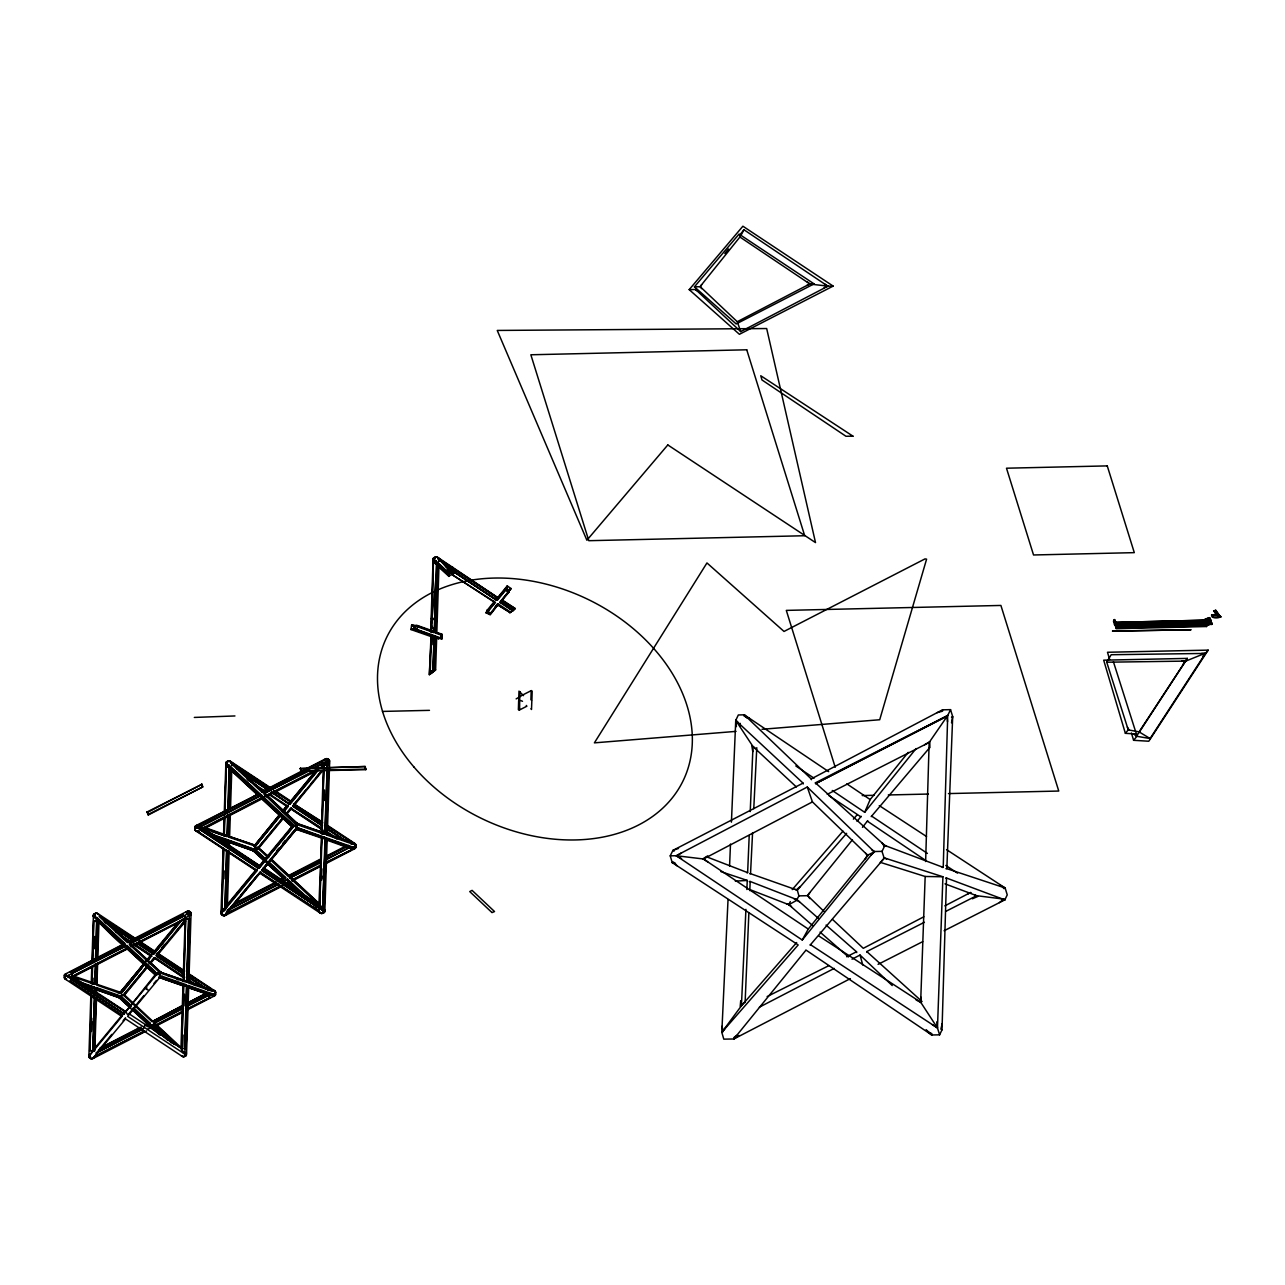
<?xml version="1.0" encoding="UTF-8"?>
<svg xmlns="http://www.w3.org/2000/svg" width="1285" height="1285" viewBox="0 0 1285 1285"><rect width="100%" height="100%" fill="white"/><g stroke="black" fill="none" stroke-linecap="round" stroke-linejoin="round"><path stroke-width="1.5" d="M438.362 638.131L438.699 639.095L435.615 637.231M435.679 632.204L442.136 634.164L442.056 638.822L435.551 636.075L434.426 670.834L430.138 674.111L431.455 635.77L411.682 628.847L410.991 629.554L411.618 625.088L417.641 625.586L435.053 631.674L437.189 565.464L438.153 563.456M435.647 632.798L441.381 634.228L441.365 635.127L435.631 633.12L437.832 565.014L433.27 558.846A1.687 1.124 39.6 0 1 433.623 558.124L435.647 557.08A1.687 1.542 -70.7 0 1 436.755 557.048L438.635 558.124L439.229 560.886M925.634 861.544L929.151 742.457L947.704 715.52L950.547 709.641L942.499 709.834L811.188 778.919L744.272 714.813L738.329 714.974L735.743 720.419L731.422 822.159M942.307 867.439L943.222 867.391L947.704 715.52L815.413 782.822L815.622 783.625L947.061 716.275L947.511 721.72M805.872 949.984L931.721 1034.971L939.608 1034.827L942.017 1029.831L946.515 878.04L945.599 878.024M90.833 995.875L88.922 1055.467A2.201 0.835 88.7 0 0 89.516 1057.828A2.201 0.835 88.7 0 0 90.496 1056.912C89.902 1061.908 98.174 1054.503 96.793 1052.527M91.299 981.595L91.749 967.685M91.99 959.734L93.403 916.044A2.201 0.835 88.7 0 1 94.094 914.149L96.471 913.201L98.286 914.181A2.201 0.835 88.7 0 1 98.624 914.261L97.772 914.069M91.685 995.875L89.934 1050.745L91.347 995.586M91.572 988.727L91.62 987.233L84.167 984.615M91.749 981.772L92.247 966.465M92.44 960.489L93.709 920.863L96.728 920.783L95.829 960.104M92.616 966.047L92.038 983.684L95.074 983.603L95.7 964.007M92.793 960.168L93.709 920.863M91.428 1030.233L91.813 1018.314M92.97 982.174L93.098 978.206M94.062 948.41L94.447 936.492M91.54 1031.486L91.845 1021.687M94.158 948.764L94.48 938.966M94.335 996.71L92.954 1050.664L94.656 997.77M94.464 992.711L94.64 987.153L76.024 980.648M95.363 963.67L94.721 984.422L72.378 976.6M95.475 959.718L96.728 920.783M94.833 991.891L94.961 987.972L80.104 982.768M90.287 1057.924L89.163 1056.158L93.146 1050.118L94.833 997.562M95.026 991.731L95.154 987.844L78.514 982.013M91.235 983.571L95.299 983.475L95.909 964.023M96.038 960.12L97.291 921.2L98.206 919.321M95.62 998.108L94.287 1051.13L95.973 998.445M95.813 992.229L95.941 988.31L120.485 996.903L120.517 995.987L96.327 987.522L96.166 992.438M96.68 964.36L96.054 983.957L121.015 992.486L121.786 994.959L120.87 996.839L118.734 997.594A2.201 1.622 25.8 0 0 119.858 998.333L119.682 997.497M96.873 958.481L98.062 921.265L95.042 921.329M97.05 963.686L96.407 985.001L120.597 993.482L120.629 992.55L117.626 992.614M97.242 957.855L98.062 921.265M94.833 1050.696L96.52 998.156M96.712 992.325L96.295 988.438M96.969 984.069L97.66 962.658M97.788 958.771L98.977 921.795M120.469 996.919L117.465 996.983L117.497 996.068L95.154 988.245M183.643 981.371L185.65 918.743L188.67 918.663L186.598 982.27L160.561 973.179L160.593 972.263L187.192 981.371L189.361 913.828A2.201 0.835 88.7 0 1 190.26 911.948A2.201 0.835 88.7 0 1 191.031 914.422L188.863 981.949L214.932 991.072A2.201 0.835 88.7 0 1 215.703 993.546A2.201 0.835 88.7 0 1 214.788 995.441L214.193 995.441A2.201 1.622 25.8 0 1 213.599 996.18L188.365 987.699M162.247 977.259L162.279 976.327L159.26 976.391L183.45 984.904L186.486 984.84L184.767 1048.56L186.775 985.868L162.247 977.259L159.228 977.323L183.755 985.932L181.747 1048.64L183.466 984.904M165.106 978.479L165.074 979.379L168.094 979.298M168.239 975.845L168.271 974.962M158.954 977.403L182.984 985.82L180.976 1048.094L181.747 1050.568M183.129 981.451L185.12 919.177L186.036 917.297M183.98 981.563L185.65 918.743L189.024 918.791L187.016 981.483L188.67 918.679M182.775 1047.018L183.096 1035.051M184.044 1005.866L184.414 994.188M185.104 986.398L185.136 985.466M161.123 972.247A2.201 0.835 88.7 0 0 160.207 974.126A2.201 0.835 88.7 0 0 160.978 976.6L187.048 985.723L184.879 1053.266A2.201 0.835 88.7 0 0 185.65 1055.724L186.405 1052.945L185.393 1052.977L185.956 1053.861M197.103 827.235L197.135 826.319M212.33 994.799L187.755 986.205L186.084 1049.026L188.156 985.402L212.362 993.867L212.33 994.799L209.31 994.863L209.326 993.947L188.863 986.784M223.124 848.341L221.068 912.173A2.345 0.9 88.7 0 0 221.197 913.587L224.361 915.659L227.863 911.467M223.59 833.724L224.104 817.774M224.297 811.783L225.839 763.916A2.345 0.9 88.7 0 1 226.048 762.615L228.891 760.913L231.091 762.776L230.561 761.796M223.879 848.518L221.919 909.796L223.526 848.807M223.992 834.351L224.57 816.023M224.698 812.088L226.16 766.872L229.18 766.808L227.782 810.53M254.928 845.337L228.473 836.149L255.201 845.193L256.02 847.827L254.671 850.028L228.328 840.502L224.232 840.647L224.249 839.715L217.101 837.21M224.281 836.487L224.923 816.634M225.1 810.674L226.16 766.872M223.943 878.876L224.2 870.909M225.293 841.016L225.325 840.085L228.344 840.021L255.153 849.546M226.513 849.867L224.971 908.543L223.975 908.575L225.774 908.864M226.706 843.892L226.819 840.117L227.702 840.261L227.573 844.277M227.654 814.497L226.947 836.551L204.395 828.648L199.528 828.054L198.404 824.938L258.767 793.857L253.257 796.7M221.582 909.684L224.939 909.732L224.971 908.8L221.261 913.796M224.971 908.543L226.835 850.541M227.027 844.55L227.172 840.229L211.913 835.057M227.991 814.802L227.3 836.423L226.144 836.31M228.12 810.867L229.517 767.306L228.521 764.655L227.734 765.057L228.521 767.675L258.14 795.126M211.27 834.045L227.284 839.651L226.819 840.422M227.317 852.292L225.566 906.471L224.65 907.708L256.213 869.431M223.959 835.716L227.847 835.619L228.489 815.557M228.682 809.534L229.983 769.41L230.947 767.402M226.176 906.905L227.943 852.212M228.136 846.349L228.344 840.021M229.164 814.401L228.425 837.065L255.249 846.14M229.356 808.474L230.625 768.96L226.128 762.439M226.449 908.11L228.296 850.75M228.425 846.863L228.682 840.615L255.04 849.835L264.983 859.039M228.81 836.872L229.453 814.738M229.646 808.875L230.914 769.072M227.429 905.09L229.164 850.911M229.292 846.895L229.485 840.888M229.63 836.246L230.352 814.176M230.545 808.153L231.766 770.036L230.931 768.815M254.88 849.321L252.117 850.252L225.325 840.085M325.025 838.334L298.232 828.006L295.952 828.118M321.234 833.467L323.242 771.273M296.883 828.568L297.799 828.504A2.345 1.301 -17.3 0 1 296.562 829.13L322.037 837.467L319.692 907.547L321.587 838.093L295.534 829.162M321.732 833.435L324.013 766.245L323.37 767.257L324.334 765.25L321.282 765.33M322.053 834.238L323.932 764.623L324.222 765.539M321.587 878.86L321.909 868.837M323.033 834.093L323.161 830.094M324.125 799.993L324.446 789.954M321.732 880.016L321.86 876.033M323.065 838.768L323.097 837.836M324.302 800.507L324.495 794.596M318.568 909.909L319.29 912.286L321.395 913.426L323.113 912.687L323.194 911.242A2.345 0.9 88.7 0 1 323.097 909.812L325.41 838.013L322.728 907.483L325.057 837.402L298.232 828.006M326.358 862.781L351.464 849.835L351.046 847.971L354.323 848.309A2.345 1.735 25.8 0 1 353.632 849.112L354.949 848.325A2.345 0.9 88.7 0 0 355.881 846.333A2.345 0.9 88.7 0 0 355.062 843.699L327.338 833.997L329.651 762.198A2.345 0.9 88.7 0 0 328.832 759.563A2.345 0.9 88.7 0 0 327.868 761.571L325.555 833.371L297.943 824.006L297.911 824.906L324.736 834.302L327.322 764.671L325.089 834.174L323.932 834.061M322.519 838.35L326.454 838.366L324.173 907.836L326.117 837.772L352.941 847.152L351.062 847.971M328.269 770.904L326.213 834.816L353.022 844.197L353.054 843.297L326.262 833.901L327.338 833.997M326.583 834.624L328.575 771.048M352.925 847.939L326.101 838.687L327.193 838.639L324.88 910.439A2.345 0.9 88.7 0 1 324.334 912.334L323.29 912.462M325.057 859.826L350.532 847.12L349.906 847.923L326.679 839.089M431.632 673.019L429.351 674.705L431.005 636.396M430.732 631.786L433.045 559.971A2.345 0.9 88.7 0 1 433.736 557.979A2.345 0.9 88.7 0 1 434.699 559.168A2.345 1.735 25.8 0 1 437.896 557.465L497.713 597.573L440 559.441L438.811 561.497M431.166 631.738L433.366 562.926L436.595 562.926L434.507 632.477L433.35 632.381M431.487 632.541L433.366 562.926M432.129 644.684L432.37 637.039M434.378 636.3L432.884 671.959L434.025 636.332L434.908 636.316L433.784 671.252L435.631 669.903L436.691 636.942L435.519 637.007L441.301 638.886M415.906 629.2L434.491 635.706L434.459 636.637L415.906 629.2L411.682 628.847M434.426 670.834L435.824 636.958M438.811 565.866L438.137 564.87L435.968 632.332M436.836 632.3L438.972 566.091M518.658 700.743L518.385 709.609L519.011 708.854M518.69 700.148L518.979 691.137L523.525 695.635M519.606 709.111L519.67 700.807M522.513 701.289L519.606 700.1L520.152 691.812M530.898 699.875L531.155 691.78M531.026 708.71L531.508 709.481L531.845 700.646M531.91 699.939L532.183 691.073M939.608 1034.827L937.472 1027.984L920.654 1002.171L925.168 876.482L880.225 862.315M810.353 944.587L937.472 1027.984L942.917 876.772L883.566 857.641L886.586 859.022M944.106 930.758L1004.838 899.869L1007.247 894.89L1005.143 887.983L946.836 868.66L952.683 716.596L950.547 709.641M729.575 865.945L730.49 844.052M746.713 872.627L747.629 872.643L749.219 835.539M750.231 811.59L752.994 746.537L735.743 720.419L736.417 726.619M745.107 1002.541L748.882 912.623M749.798 890.634L750.183 881.478L749.267 881.51M850.365 978.624L733.831 1038.987L723.792 1039.147L721.817 1032.353L728.033 899.548M725.238 1028.225L721.817 1032.353L741.413 1005.802L745.926 909.362M746.858 889.525L747.276 880.434L720.917 871.632M740.08 726.459L740.24 723.359M749.492 889.429L788.829 904.688L796.427 900.512L798.917 895.87L797.31 890.168L750.536 873.688L752.576 832.632M753.765 808.699L756.785 747.693M226.947 836.294L204.684 827.813M434.153 632.348L416.436 625.458L416.308 626.357L434.153 632.605L436.707 563.328M262.461 869.254L261.755 870.491L319.853 908.88L320.8 907.274L323.386 911.82A2.345 0.9 88.7 0 0 324.334 912.334L324.719 909.491L323.659 909.507L324.254 910.455M146.137 988.711L147.02 988.02M926.887 1030.891L931.721 1034.971L931.818 1033.622L928.975 1032.369M828.68 771.642L744.272 714.813L744.176 716.163L749.412 718.267M740.722 1000.678L740.208 1006.348L743.983 1002.846M435.872 578.876L431.358 625.297L434.218 630.341M489.103 613.138L488.155 612.126L489.183 612.495M412.212 625.136L412.083 626.004L416.308 626.357M434.908 636.316L417.015 630.052L417.641 625.586M434.169 619.049L434.41 617.651L435.31 617.876L435.053 619.274L433.832 619.193M951.51 722.812L952.683 716.596L951.494 717.159M67.719 976.247L68.25 976.937A2.201 0.835 88.7 0 1 68.378 975.588C65.294 974.865 62.981 979.411 66.563 978.897L65.567 978.977A2.201 1.221 -17.3 0 0 66.178 979.539M156.738 974.207L156.208 973.564A2.201 0.835 88.7 0 0 156.16 974.897L159.613 974.142L159.918 977.387A2.201 1.221 -17.3 0 0 161.075 976.777L160.432 976.568M292.627 825.066L292.578 826.512A2.345 0.9 88.7 0 1 292.627 825.066L292.578 826.608M65.696 974.56L66.434 973.677L65.68 974.544A2.201 1.622 25.8 0 1 66.354 973.709L66.434 973.677M94.56 916.912C84.633 907.82 119.36 943.897 122.509 944.587M197.456 826.127C195.063 827.203 197.745 823.781 197.456 826.127L198.838 826.287L198.404 824.938M227.076 764.848L225.999 764.864L226.545 763.868M214.274 995.329L213.262 995.345M434.282 560.902L433.206 560.919L433.752 559.939M190.212 914.711L190.132 914.695A2.201 1.221 -17.3 0 1 190.806 915.273L189.827 915.354L190.309 912.141L187.963 913.924A2.201 1.622 25.8 0 1 189.088 914.663L185.12 919.177L132.805 946.162M222.53 914.775L222.578 914.261A2.345 1.301 -17.3 0 0 223.204 915.595A2.345 1.301 -17.3 0 0 225.742 915.257L282.748 885.863M253.964 851.409A2.345 1.735 25.8 0 1 252.776 850.622L254.061 851.441L253.659 849.979A2.345 1.301 -17.3 0 0 253.691 851.216M328.767 762.503L328.687 762.471A2.345 1.301 -17.3 0 1 329.41 763.097L328.35 763.178C331.385 759.082 326.567 759.339 326.567 762.551L324.976 764.848L323.932 764.623M942.21 1023.631L940.877 1029.108L942.017 1029.831M197.087 825.243A2.345 1.735 25.8 0 0 196.396 826.078L195.095 826.721A2.345 0.9 88.7 0 0 194.967 829.451L195.159 830.03A2.345 0.9 88.7 0 0 195.673 830.656L199.368 831.941M213.712 990.317L214.386 990.912A2.201 1.221 -17.3 0 0 213.776 990.349L215.527 992.02L214.836 995.425L188.734 986.318L186.55 1053.845A2.201 0.835 88.7 0 1 185.65 1055.724L180.976 1048.094L128.918 1013.688L143.936 995.554M297.156 828.199L296.241 825.693L293.189 825.757M126.556 1012.773L127.327 1014.363L128.885 1014.283M93.564 916.928L93.596 916.815A2.201 1.622 25.8 0 1 94.223 916.077L94.287 916.044M98.062 920.365L95.524 916.847M225.999 764.864L226.048 764.736A2.345 1.735 25.8 0 1 226.706 763.965L226.786 763.916M183.707 1052.383L184.719 1052.367L184.285 1053.266M186.405 1052.945L186.357 1053.074A2.201 1.622 25.8 0 1 185.731 1053.812L185.731 1053.812M433.206 560.919L433.254 560.79A2.345 1.735 25.8 0 1 433.912 560.019L433.993 559.987M322.471 909.828L322.937 908.864L321.86 908.88M183.482 1008.275L153.991 1023.551C156.352 1022.876 150.345 1027.02 154.955 1025.366L175.708 1044.512M296.241 825.693L296.755 822.946A2.345 1.735 25.8 0 1 297.959 823.733L295.968 824.022M519.702 709.336L519.044 710.22L526.882 706.204L526.304 705.433M530.85 691.362L531.396 690.559L523.686 694.462M195.127 826.56L195.031 829.66M498.564 603.854L490.244 614.84L485.971 612.768L494.821 602.488L451.838 574.459L495.464 602.472L486.919 612.8L486.115 612.415M493.922 603.532L487.641 611.114L486.999 610.359M486.919 612.8L487.641 611.114M490.035 613.09L489.489 614.359L497.713 604.432L498.628 604.625M321.282 821.26L293.494 803.816M857.031 821.372L861.191 816.28M908.206 752.367L870.154 799.559L864.693 812.313L832.262 790.484M153.3 953.325L154.055 953.823L183.016 918.807M812.634 925.569L788.829 904.688L790.291 901.62M488.075 612.752L488.669 611.532M810.096 945.182L884.192 858.252L882.024 851.377L884.867 845.466L815.413 782.822M68.346 977.018L68.394 975.492M123.986 1013.945L67.527 976.648A2.201 1.622 25.8 0 0 64.652 976.712A2.201 1.622 25.8 0 0 65.423 979.186L121.882 1016.483L89.324 1055.852A2.201 1.622 25.8 0 0 90.095 1058.31A2.201 1.622 25.8 0 0 92.97 1058.246L125.528 1018.893L181.988 1056.206A2.201 1.622 25.8 0 0 184.863 1056.141A2.201 1.622 25.8 0 0 184.092 1053.668L127.633 1016.355L160.191 977.002A2.201 1.622 25.8 0 0 159.42 974.528A2.201 1.622 25.8 0 0 156.545 974.592L123.729 1014.122L71.317 979.491L72.265 977.516L125.111 1011.632L72.265 977.516M71.317 979.491L72.699 977.002M195.095 829.853L196.958 831.459L199.111 830.961M195.561 827.974L199.528 828.054M120.951 992.341L144.273 963.397M256.277 870.282L198.549 832.134L198.902 831.395M144.836 964.103L121.706 992.871L120.967 992.389L144.595 963.782M201.809 827.476L200.829 829.484L258.494 868.387L200.396 829.998L201.359 828.022L259.49 865.624M231.621 765.442L232.794 763.37L270.509 788.299M232.794 763.37L232.023 764.832M147.277 960.73L151.341 955.558M123.729 1014.122L156.224 973.468M136.483 943.029L152.867 953.856L154.425 950.996L139.487 941.118M154.055 953.823L178.936 922.935M154.859 958.224L183.964 977.949M184.349 974.656L156.513 956.265L158.071 953.39L184.638 970.946M186.807 912.029L186.18 912.944L187.947 911.129L189.73 911.932M159.886 977.307L161.139 976.729M279.841 814.24L254.414 845.626M223.028 910.551L256.502 870.025L257.257 870.539L223.751 911.033L223.606 909.378M279.6 814.706L253.996 846.397L254.751 846.911L280.821 815.429M255.008 846.365L255.201 845.193M223.751 911.033L224.409 909.7M254.751 846.911L280.532 814.931M283.391 818.32L257.771 849.385L257 848.871L257.98 847.201M257.626 847.988L258.012 847.184L257.626 848.566M260.518 871.583L226.16 912.671L226.867 913.153L227.734 911.531M258.687 848.277L268.999 856.966M300.192 768.575L365.245 766.519L365.775 769.683L301.011 771.177L300.192 768.575L365.245 766.519M301.011 771.177L300.481 768.012M226.867 913.153L260.309 872.194L318.407 910.583L260.196 872.884L225.373 915.129A2.345 1.735 25.8 0 1 222.321 915.193A2.345 1.735 25.8 0 1 221.502 912.559L256.277 870.298M287.117 806.611L268.806 794.371M257.369 869.222L256.855 870.266L198.549 832.134M288.209 805.406L287.471 806.739M256.133 870.716L196.091 831.058A2.345 1.735 25.8 0 1 195.272 828.423A2.345 1.735 25.8 0 1 198.324 828.359L258.558 867.616M289.559 803.494L317.443 769.956M273.753 790.452L290.474 801.503L316.688 769.699M258.494 868.387L292.916 825.902M271.231 792.202L289.494 804.265L290.699 802.001L290.105 804.217L271.44 792.074M290.988 809.164L291.358 807.799M321.234 825.195L292.755 806.37L293.944 804.121M260.004 873.286L320.029 912.944A2.345 1.735 25.8 0 0 323.081 912.88A2.345 1.735 25.8 0 0 322.262 910.246L262.236 870.587L295.759 829.901L296.787 827.958L296.016 827.444M322.535 825.837L293.43 806.064L321.459 824.585M187.69 973.452L210.306 988.406L209.359 990.366L187.69 976.038M208.7 994.815L209.616 992.936M182.181 1055.804L181.844 1055.804A2.201 0.835 88.7 0 1 181.33 1055.628L183.482 1056.672L185.056 1055.74M325.153 759.644L324.479 760.624C323.804 759.323 327.466 757.781 328.253 759.547M258.783 793.857L196.284 825.468A2.345 1.301 -17.3 0 0 195.304 827.46A2.345 1.301 -17.3 0 0 198.356 827.395L261.289 794.965L292.755 824.215L293.574 826.817L292.739 827.203L292.819 825.372L292.611 827.845L259.104 868.339M296.466 829.162L297.863 828.439M437.077 563.537L437.189 565.464L448.931 576.371L452.336 573.704L449.381 568.323L437.526 557.337A2.345 1.301 -17.3 0 0 434.475 557.401A2.345 1.301 -17.3 0 0 433.511 559.409L445.991 570.974L448.931 576.371M440 559.441L439.438 560.597L438.94 559.007L438.137 559.425C443.132 561.963 448.337 571.166 451.87 572.869L449.895 571.006L449.798 569.094L439.261 559.328M438.137 564.87L439.341 566.203M348.717 845.53L348.958 847.008L348.717 845.53L325.86 857.593M319.853 908.88L321.266 906.359L320.543 907.483L319.355 906.776M349.665 847.136L325.748 860.067M327.611 826.03L352.219 842.285L351.528 843.731L353.054 843.297M353.423 843.603L353.841 842.928A2.345 1.301 -17.3 0 1 354.483 843.522L351.287 843.345M496.749 599.565L505.31 589.221L506.033 589.735L497.311 600.272L445.959 566.54M449.67 569.255L496.701 600.32L497.664 598.344L439.566 559.955M496.942 600.031L497.905 598.055L497.311 600.272M498.195 605.219L510.177 612.608L498.243 605.123M512.538 610.744L499.961 602.424L500.925 600.448L514.385 609.347L510.707 612.19L498.516 604.143L490.998 613.057L490.211 612.672M512.667 610.616L500.636 602.119L513.052 610.327L509.808 612.897M1118.946 624.815L1119.637 622.984L1118.946 624.815L1114.625 624.912L1113.469 621.185L1114.24 619.611L1116.071 623.305M1115.316 624.895L1114.159 621.169L1114.914 619.595M1114.625 624.912L1115.316 623.08L1205.137 620.928M1210.823 620.045L1115.942 622.406L1210.823 620.045L1211.289 621.522L1205.394 623.9L1204.928 622.422L1114.561 624.671M1116.263 622.968L1115.171 625.233L1211.691 622.791L1212.157 624.285L1117.259 626.662L1116.89 624.976L1115.798 627.257L1205.78 625.185L1211.691 622.791L1211.659 624.478M1115.396 625.972L1114.995 624.349L1205.282 622.277L1205.748 623.771L1115.396 625.972L1116.504 623.707M1117.259 626.662L1212.157 624.285M798.065 944.828L672.232 862.62L670.224 855.842L672.922 850.381L803.045 783.111L803.318 783.898M1215.514 610.487L1220.541 617.025L1216.558 615.001L1213.699 610.712L1216.718 614.889L1211.562 615.033L1216.815 614.728C1227.689 616.88 1210.839 620.591 1211.659 614.872M1215.835 610.246L1220.541 617.025M1216.558 615.001L1220.638 616.832M808.265 929.055L703.457 858.99L676.151 855.714L802.258 940.01L808.265 929.055L867.905 855.505L812.441 801.904L807.269 787.03L676.151 855.714L670.224 855.842M694.446 286.812L739.068 234.095L814.08 283.873L736.193 323.949L694.446 286.828L699.988 286.716L740.176 236.681M689.194 289.623L742.891 226.208L833.146 286.089L827.893 286.202L743.983 229.774L741.092 235.043M862.46 827.363L867.728 820.633M927.401 853.417L871.519 816.039M1125.371 733.333L1138.012 734.104L1187.324 658.402L1103.687 660.169L1125.355 733.317L1128.246 729.88L1106.738 662.209L1111.172 654.724L1205.426 653.423L1208.157 650.13L1107.493 652.266L1109.63 659.494M413.593 628.22L414.525 627.048L414.894 628.317L413.593 628.22L414.525 627.048M414.38 628.75L415.312 627.562M449.14 569.624L449.798 569.094L449.846 572.355L448.096 573.03L449.043 571.825L451.87 572.869L449.172 570.363M448.915 573.56L449.846 572.355M506.37 590.233L507.366 588.98L507.768 590.329L506.37 590.233L507.366 588.98M507.222 590.795L508.201 589.526M1201.877 623.129L1202.728 621.281L1211.064 621.121L1206.149 623.048L1204.993 619.322L1209.121 617.651L1211.129 621.362C1208.912 624.076 1193.46 623.016 1206.952 622.775M501.632 600.079L511.028 588.53L507.238 585.88L506.049 589.719M510.675 589.14L509.984 588.659L508.78 592.433L504.989 589.783M865.142 859.087L867.327 855.328L874.587 851.698L871.567 849.658M701.69 288.659L700.357 286.828L701.626 284.676M809.855 898.617L807.847 895.886L809.743 892.657M119.778 996.614L119.891 998.284M327.193 838.639L354.917 848.341L355.624 847.249A2.345 1.301 -17.3 0 0 353.969 846.51L355.399 846.092L355.56 844.309A2.345 1.735 25.8 0 0 354.628 843.297L326.278 824.568M222.514 914.406L222.433 914.534A2.345 0.9 88.7 0 1 221.373 914.165L221.309 913.988M353.76 842.896L355.64 844.502M1129.258 730.298L1128.246 729.88L1139.088 731.872L1187.34 658.386M1133.386 733.655L1136.326 736.209L1150.107 738.554L1205.426 653.423L1201.571 653.471M1208.141 650.162L1148.806 741.236L1133.595 740.305L1131.41 732.98M159.613 974.142L160.095 971.556A2.201 1.622 25.8 0 1 161.219 972.295L160.079 971.605M259.185 794.933L228.312 766.824M229.87 767.482L230.24 768.896M436.354 564.195L434.94 561.111L435.727 560.71L447.084 571.231L449.14 575.005L448.481 575.519L435.519 562.878M227.847 910.117L229.437 909.025M292.771 827.235L293.382 826.271L291.968 824.649L260.678 795.624L261.481 795.206M298.216 828.793L296.225 828.825L296.739 828.054M348.974 846.976L349.729 848.309L326.535 840.005M198.532 827.942L199.255 827.138A2.345 0.9 88.7 0 0 199.191 828.648L199.191 828.761M120.067 992.582L151.084 955.028L119.762 992.887M226.192 762.294L226.288 762.166A2.345 0.9 88.7 0 1 227.317 762.535L227.397 762.712A2.345 1.735 25.8 0 1 230.69 761.411L270.717 787.85M195.208 826.4L195.304 826.271A2.345 0.9 88.7 0 1 195.818 826.014M119.826 993.144L124.918 987.619M724.836 253.547L728.515 248.969M739.566 235.251L743.983 229.774M864.693 812.313L916.109 748.561M852.421 839.796L807.285 895.693L798.917 895.87M141.784 968.071L122.059 992.438M802.258 940.01L874.009 851.521L882.024 851.377M736.755 1035.373L733.815 1037.638L733.831 1038.987L805.583 950.611M148 958.899L150.506 955.831M943.222 867.391L884.867 845.466L884.208 846.285L882.04 842.912M256.936 794.403L229.983 769.41L229.822 767.82M437.028 563.874L434.924 561.127L446.409 571.761L447.084 571.231M178.229 922.228L153.815 951.88L139.069 942.146M120.131 992.486L121.015 992.341M146.972 960.971L151.63 955.333L133.624 943.431M152.867 953.856L179.579 921.57M121.015 992.486L144.787 963.75M180.655 920.381L153.14 953.647L136.869 942.901M147.293 961.132L150.987 956.666M161.958 947.495L164.496 944.427M146.522 966.898L123.842 994.301L153.204 1021.655L183.048 1006.251M149.044 963.846L154.071 957.759L184.124 977.628M184.397 973.869L156.192 955.237L185.168 920.221M123.408 995.297L127.167 990.751M132.178 984.695L134.684 981.66M138.427 977.13L140.932 974.094M144.691 969.565L147.197 966.529M150.955 961.983L154.714 957.454M157.188 954.064L156.947 955.719L156.224 955.253M169.347 939.769L171.853 936.749M175.595 932.203L184.365 921.602M146.683 967.316L123.456 995.538M167.05 942.692L157.461 954.289L183.659 971.605M175.836 932.059L178.358 929.039M180.864 926.003L184.638 921.441M148.177 966.336L124.645 994.895L121.786 994.959M150.698 963.268L155.276 957.727L184.751 977.21M156.513 956.265L185.554 921.281M282.314 811.253L287.246 805.277M283.294 810.241L286.523 806.337M290.522 801.503L316.431 770.181M290.699 802.001L273.85 791.319M254.735 845.498L280.74 814.321M283.053 811.349L287.294 806.225M283.021 811.943L286.732 807.446M289.494 804.265L273.223 792.716M291.069 802.242L317.122 770.743M283.294 812.425L288.258 806.418L269.657 794.146M290.105 804.217L318.648 769.731M257 848.871L283.053 817.372M285.543 814.369L290.506 808.377L322.246 829.291M321.619 770.647L292.98 806.097M258.671 847.361L277.271 824.89M279.777 821.87L283.535 817.324M287.84 812.12L290.924 808.377M305.734 790.179L294.056 803.976L322.696 822.785M310.665 784.203L313.138 781.216M315.612 778.228L320.559 772.253M291.085 808.345L322.39 828.6M287.165 813.807L291.422 808.57M293.221 806.466L322.888 770.438M93.146 1050.118L121.93 1015.343M98.045 1051.018L111.811 1034.377M123.071 1020.772L125.561 1017.736M153.943 983.443L156.449 980.423M258.365 868.017L292.98 826.175A2.345 1.735 25.8 0 1 296.032 826.11A2.345 1.735 25.8 0 1 296.851 828.729L262.236 870.587M260.068 866.363L293.574 825.869M276.404 851.136L278.941 848.068M282.732 843.49L285.254 840.438M228.826 910.053L231.991 905.941M238.384 898.231L234.223 903.451L276.13 881.944M240.938 895.147L257.546 875.069M292.98 832.246L263.602 867.744L319.403 905.315M293.928 831.283L295.678 829.178M486.838 610.712L494.452 601.332M497.729 597.557L507.238 585.88M496.54 599.774L505.31 589.221M485.971 612.768L494.372 602.569M496.701 600.32L445.092 565.416M498.275 598.296L507.607 587.004M495.046 606.825L497.456 603.902M507.671 591.469L509.984 588.659M511.028 588.53L499.961 602.424M500.427 602.52L509.101 591.871M210.306 988.406L188.574 974.849M352.219 842.285L326.904 826.319M1133.595 740.305L1137.064 736.144L1136.004 732.819M871.198 816.634L929.457 747.886M122.187 990.606L123.039 989.081M792.202 889.622L842.96 831.154M853.368 819.155L857.272 814.658M846.638 833.339L797.31 890.168L795.399 889.493M741.413 1005.802L796.668 942.531M721.817 1032.353L797.744 945.439M1183.196 664.008L1185.782 661.1L1204.72 653.439M1202.631 656.539L1205.426 653.423M452.625 572.532L453.717 571.295L454.167 572.018L452.191 571.793M453.476 572.628L452.786 571.183L453.717 571.295M440.466 636.605L442.217 636.814M440.867 637.296L441.815 636.123M881.43 861.175L884.192 858.252M221.984 911.932L221.952 911.852A2.345 1.301 -17.3 0 1 221.309 911.258L222.369 911.177M871.069 855.135L874.587 851.698M353.568 849.16L353.279 848.229M184.719 1052.367L184.654 1052.415A2.201 1.221 -17.3 0 1 183.482 1053.009L183.402 1053.041M796.684 889.557L800.153 886.554M999.441 902.616L1003.73 899.098L1004.838 899.869L1001.545 898.954M448.096 573.03L449.429 573.11M449.043 571.825L449.332 572.789M431.31 671.509L432.338 670.706L433.173 671.782L432.146 672.569L431.872 671.091M513.486 610.054L512.346 610.937L513.486 610.054L512.024 609.267M512.04 611.21L515.317 608.624L501.809 599.693M445.991 570.974L449.381 568.323M429.351 674.705L431.358 636.364M434.732 670.609L435.631 669.903M512.554 608.849L512.956 610.471M432.338 670.706L432.708 672.167M432.146 672.569L433.173 671.782M515.301 608.64L501.648 600.175M196.3 830.64L196.252 830.833A2.345 1.301 -17.3 0 0 196.894 831.427M733.831 1038.987L738.891 1035.421M225.582 914.711L226.24 913.731M89.516 1055.451L89.131 1054.567L90.143 1054.535M437.703 557.883L438.057 557.883A2.345 0.9 88.7 0 1 438.603 558.076L438.635 558.124M230.802 761.844L230.85 761.828A2.345 0.9 88.7 0 1 231.396 762.021L231.429 762.069M319.322 912.334L319.29 912.286A2.345 0.9 88.7 0 0 319.885 912.527L320.238 912.527M93.773 1056.945L93.162 1057.86M707.682 855.874L702.991 858.798L707.746 861.849M676.633 855.89L681.516 852.903M924.654 744.754L929.778 741.718L929.89 747.597M253.996 849.353L254.767 848.855L266.14 859.408M674.545 863.391L672.232 862.62L673.388 861.978L677.372 866.01M946.563 849.642L1005.143 887.983L1003.987 888.626L1002.766 887.196M258.992 847.875L256.02 847.827M319.322 903.628L290.956 877.318L290.121 878.121L317.989 903.949M152.819 1021.27L182.39 1005.769M187.61 1003.023L206.74 993L187.562 1002.894M703.457 858.99L812.441 801.904M700.357 286.828L737.269 321.716L809.727 283.969L814.08 283.873M697.691 291.229L695.49 289.382L740.722 331.61L827.893 286.202L824.472 283.905M832.423 919.321L863.279 948.314L923.819 916.799M944.861 905.861L970.609 892.465M759.387 1007.167L834.206 968.408M852.035 959.188L860.018 955.044L892.224 985.563M435.727 563.729L436.531 563.312L449.14 575.005M262.204 792.363L263.007 791.946L231.734 762.953L230.931 763.37L262.349 792.604L304.93 770.647M147.1 811.975L201.954 784.3L202.773 786.902L148.337 814.963L147.1 811.975L148.337 814.963M147.518 812.361L201.954 784.3M147.92 814.578L202.773 786.902M258.622 793.311L226.305 763.354A2.345 1.301 -17.3 0 1 227.268 761.346A2.345 1.301 -17.3 0 1 230.32 761.282L262.638 791.239L324.976 759.098A2.345 1.301 -17.3 0 1 328.028 759.033A2.345 1.301 -17.3 0 1 327.065 761.041L313.347 768.125M262.012 792.186L322.262 761.122L323.21 763.226M258.992 794.066L259.795 793.648L260.598 796.25M198.822 825.323L259.136 794.21L227.718 765.057L229.308 768.398M308.48 768.815L322.68 761.507M309.797 769.956L263.666 793.745L295.646 824.504M201.376 826.464L261.706 795.351L262.509 797.953L202.179 829.066L200.958 826.078L202.179 829.066M260.871 795.784L293.012 825.211A2.345 1.301 -17.3 0 0 296.064 825.147A2.345 1.301 -17.3 0 0 297.044 823.139L264.726 793.182L309.942 770.486M315.194 767.771L324.414 763.017L324.976 764.848M201.761 828.68L262.092 797.567L293.574 826.817M264.469 796.347L315.435 770.068M320.704 767.354L324.8 765.234M265.706 796.314L314.183 771.321M320.624 767.996L324.029 766.245M201.327 828.68L204.379 828.616L261.867 798.965L291.663 826.592L293.092 826.432L292.819 825.372M265.883 796.893L318.134 769.956M523.107 694.767L516.152 698.895M123.505 945.182L96.953 920.574L96.953 917.554L125.159 943.72L69.968 972.327M96.953 920.574L97.756 920.156L124.565 945.021M295.148 822.914L295.952 822.512L296.433 824.07L296.723 822.994M254.173 849.947L254.783 851.875L255.587 851.457L265.529 860.693M93.998 916.028L93.757 915.579A2.201 1.221 -17.3 0 1 94.753 913.619A2.201 1.221 -17.3 0 1 97.612 913.555L128.018 941.744L186.646 911.515A2.201 1.221 -17.3 0 1 189.505 911.451A2.201 1.221 -17.3 0 1 188.606 913.33L129.705 943.624L158.328 970.159L159.115 972.713M125.978 946.322L125.175 946.74L124.757 944.507L69.936 972.199M182.968 914.486L128.548 942.547L99.941 916.012L99.138 916.43L127.36 942.596L182.968 914.486L128.677 942.483M130.893 946.515L129.978 943.559L160.368 971.749A2.201 1.221 -17.3 0 1 159.452 973.628A2.201 1.221 -17.3 0 1 156.577 973.693L126.187 945.503L67.559 975.749A2.201 1.221 -17.3 0 1 64.684 975.813L65.76 974.432M156.127 974.303L127.906 948.137L72.699 976.616L71.478 973.644L127.103 945.535L155.308 971.701L156.127 974.303L155.34 974.705L126.717 948.185L125.914 945.567L154.537 972.103L155.34 974.705M130.925 946.595L185.345 918.534L184.526 915.932L129.319 944.411L157.541 970.56L158.328 970.159M72.297 976.247L126.717 948.185M130.508 946.226L185.345 918.534M155.308 974.994L127.279 949.005L73.213 976.889L70.338 976.953M281.367 879.261L284.836 877.462L280.885 880.193M271.842 859.601L288.868 875.39L320.222 859.215M325.442 856.517L346.356 845.739L349.408 845.675L349.215 847.763M233.485 904.64L276.082 882.666M270.573 858.846L289.045 875.985L320.061 860.002M325.233 857.336L347.352 845.915L346.356 845.739M285.238 878.265L286.041 877.848L268.983 862.042M232.167 905.861L276.516 882.988M280.066 881.157L285.382 878.426L254.623 849.883M320.527 860.34L288.595 876.82L270.926 860.324M227.204 910.278L278.668 883.743M283.439 881.189L287.535 879.181L309.107 899.243M320.559 862.042L289.912 877.944L320.543 862.749M290.121 878.121L290.94 877.703L318.712 903.484M278.765 884.305L228.746 910.085M285.736 880.691L287.952 879.566L288.081 883.116L293.96 888.561M227.477 911.129L228.023 912.88L279.471 886.345M284.788 883.614L288.338 881.783L298.618 891.356M292.498 879.647L320.881 864.998M326.213 862.251L351.464 849.835M288.547 882.024L287.744 882.442L297.67 891.629M228.023 912.88L279.937 886.714M291.968 880.514L321.073 865.496M292.113 881.044L320.607 866.347M325.956 863.584L354.451 848.887A2.345 1.301 -17.3 0 0 355.656 847.313L355.238 846.349M131.472 1005.818L121.593 996.662L120.806 997.064L121.609 999.682L129.705 1007.167M121.625 999.682L122.412 999.264L130.877 1007.119M321.395 907.13L322.23 906.792M100.069 1048.014L140.177 1027.325M145.414 1024.627L149.044 1023.294M182.325 1005.593L152.867 1021.511M101.129 1047.918L141.302 1027.197M144.803 1025.398L149.815 1022.828L150.618 1025.43L133.688 1009.737M182.325 1006.059L152.032 1021.687L123.81 995.522L124.613 995.2M187.53 1003.376L207.624 993.578L186.55 1004.452M98.511 1049.861L140.643 1028.145M144.161 1026.33L149.429 1023.615L149.831 1025.832M143.872 1028.241L96.15 1052.736L96.969 1055.338L144.145 1031.582M147.068 1026.49L150.859 1024.643L151.951 1028.145M175.097 1043.838L155.597 1025.751L154.361 1022.715L182.534 1008.307M187.722 1005.512L209.198 995.024L210.001 997.626L187.481 1009.239M142.892 1029.221L96.552 1053.106L97.371 1055.708M147.823 1026.667L151.791 1024.691L171.547 1043.002M186.968 1006.492L209.198 995.024M96.969 1055.338L144.37 1030.891M147.887 1029.092L152.61 1027.293L161.075 1035.132M155.164 1025.318L183.257 1010.829M186.775 1009.014L210.001 997.626M150.843 1028.129L151.791 1027.647L150.586 1024.675L167.676 1040.24M153.991 1023.551L154.794 1026.153L182.277 1011.921M146.619 1030.891L93.323 1058.374A2.201 1.221 -17.3 0 1 90.769 1058.647A2.201 1.221 -17.3 0 1 90.544 1057.169M182.374 1012.452L155.726 1026.185L154.634 1022.699M187.706 1009.705L214.354 995.955A2.201 1.221 -17.3 0 0 215.494 994.462A2.201 1.221 -17.3 0 0 213.92 993.723A2.201 1.622 25.8 0 0 214.531 990.703L187.963 973.147M815.622 783.625L947.704 715.52M833.13 286.105L739.421 334.309L689.194 289.639L695.86 289.51M452.015 567.809L452.882 567.36L455.484 572.821L451.838 574.459M153.076 1024.322L174.166 1044.223L176.093 1043.693L176.238 1044.994M827.235 794.323L929.151 742.457M867.07 952.346L866.797 951.559L924.381 922.277M945.615 911.467L976.648 895.693L1003.73 899.098M878.073 964.36L922.694 941.648M767.129 996.566L828.986 965.581M846.654 956.731L856.517 951.783L856.742 952.587M323.932 910.439L324.013 910.39A2.345 1.735 25.8 0 0 324.703 909.555M148.225 990.076L146.249 989.161M215.109 993.562L213.92 993.723M806.771 285.511L810.032 284.081L827.572 286.073M967.637 894.007L970.914 892.577M972.424 898.777L977.756 896.464L974.672 894.954M1204.993 619.322L1209.988 617.635M1211.064 620.784L1205.153 623.161L1205.748 623.771M1142.799 625.136L1117.131 625.731L1116.022 627.996L1206.021 625.923L1211.916 623.546L1204.029 623.723M1206.599 626.518L1116.263 628.734L1115.862 627.112L1206.133 625.04L1206.599 626.518L1206.021 625.923M824.183 287.551L827.893 286.202M678.512 848.437L672.922 850.381L674.031 851.152M937.151 712.645L942.515 711.183L942.499 709.834M1213.602 610.921L1215.626 610.279M324.189 759.708L324.318 759.676A2.345 0.9 88.7 0 1 324.784 759.869L324.816 759.917M185.907 912.077L186.02 912.045A2.201 0.835 88.7 0 1 186.47 912.238L186.502 912.286M187.867 913.892L188.14 914.759M226.529 914.663L226.401 914.679A2.345 0.9 88.7 0 1 225.935 914.486L225.903 914.438M94.046 1057.812L93.933 1057.828A2.201 0.835 88.7 0 1 93.5 1057.651L93.468 1057.603M438.715 638.308L441.317 638.099M736.064 731.374L594.393 742.859L706.959 562.942L784.011 631.449L925.007 558.895L926.597 559.152L879.711 719.745L761.989 729.286M735.325 881.141L747.276 880.434M354.194 846.51L354.419 846.494A2.345 1.735 25.8 0 0 355.736 844.887L355.704 844.695M945.905 868.692L946.836 868.66M194.324 717.432L234.946 715.954M1212.414 617.041L1220.75 616.816M437.221 563.328L435.165 563.472M434.185 631.706L435.053 631.674M431.455 635.77L434.491 635.706M431.342 636.669L435.535 636.557M1119.717 623.225L1115.396 623.321L1114.24 619.611M1150.701 624.96L1198.102 623.867M382.48 711.424L429.463 710.348M326.567 762.551L327.643 762.535L327.225 761.571M324.302 764.736L327.322 764.671M227.654 767.322L230.031 767.257M326.502 765.041L328.462 764.993M228.569 767.643L229.148 768.125M301.284 770.615L366.064 769.121M862.219 795.56L874.25 795.286M888.288 794.965L928.396 794.05M948.458 793.584L1058.76 791.046L1000.903 605.444L786.308 610.391L835.218 767.274M196.236 830.785L197.296 830.753M224.249 839.715L227.284 839.651M322.037 837.467L325.057 837.402M321.587 838.093L318.953 904.319L319.772 906.953M253.996 846.397L255.249 846.462M351.19 844.245L353.022 844.197M349.906 847.923L350.532 847.12M252.133 849.481L254.526 849.417M349.922 847.217L352.941 847.152M320.607 907.322L319.997 906.359L321.218 906.327M319.339 907.419L322.728 907.483M320.848 907.804L323.868 907.74M224.682 910.133C220.795 910.133 227.092 910.39 223.975 908.575M323.194 907.869L324.173 907.836M94.062 920.976L97.082 920.911M95.395 921.457L98.367 921.377M160.641 972.263L157.573 972.327L157.541 973.259L160.561 973.179M177.185 979.636L178.888 979.604M186.036 981.387L187.192 981.371M91.62 987.233L94.64 987.153M95.154 987.844L91.09 987.924L83.637 985.322M182.984 985.82L187.048 985.723M117.497 996.068L120.517 995.987M209.326 993.947L212.362 993.867M89.581 1050.616L92.954 1050.664M181.378 1048.512L184.767 1048.56M91.299 1051.21L94.287 1051.13M1202.808 621.538L1211.129 621.362L1209.121 617.651M215.992 837.772L224.73 840.599M1206.149 623.048L1207.033 623.032L1205.86 619.306M1106.738 662.209L1185.782 661.1L1182.072 660.779M925.168 876.482L942.917 876.772M749.621 873.688L750.536 873.688M786.516 903.789L789.504 903.853M1136.326 736.209L1137.594 736.241M434.651 557.947L434.732 559.168M227.445 761.893L227.397 762.712M94.913 914.133L95.074 915.498A2.201 1.622 25.8 0 1 97.965 913.683L136.162 938.917M415.794 629.955L417.015 630.052M349.681 847.136L350.773 847.875M257.353 848.132L258.205 848.229M68.667 976.359L73.213 976.889L125.271 1011.279M453.203 571.905L454.167 572.018M672.232 862.62L675.476 863.343M818.706 918.63L797.102 899.693L794.259 899.002L799.527 901.813M867.905 855.505L865.64 853.32M89.757 1055.178L89.822 1055.194A2.201 1.221 -17.3 0 1 89.147 1054.616L89.131 1054.567M326.278 761.636L326.374 761.668A2.345 1.735 25.8 0 1 327.579 762.455L327.643 762.535M807.847 895.886L823.862 911.258M412.212 625.104L416.003 626.438M411.618 625.088L415.087 626.309M436.691 636.942L442.056 638.822M410.991 629.554L431.439 636.701M325.555 833.371L297.847 823.669A2.345 0.9 88.7 0 0 296.996 824.665A2.345 0.9 88.7 0 0 296.996 827.09L297.044 827.315M325.41 838.013L297.686 828.311A2.345 0.9 88.7 0 1 297.172 827.685L297.108 827.508M204.122 827.315L227.847 835.619M212.105 831.572L221.454 834.832M213.101 835.138L227.702 840.261M219.847 838.96L224.152 840.31M229.887 842.478L252.117 850.252M228.858 842.269L252.888 850.686A2.345 0.9 88.7 0 0 253.643 849.979M160.85 972.376L186.614 981.371M162.279 976.327L186.486 984.792M188.766 987.683L209.31 994.863M72.41 975.684L95.299 983.475M96.841 988.422L120.87 996.839L130.684 1005.93M83.589 985.113L91.942 988.036M96.198 989.53L117.465 996.983M96.503 989.819L118.83 997.642A2.201 0.835 88.7 0 0 119.682 996.421M946.515 878.04L1004.838 899.869M944.989 883.839L976.648 895.693M706.429 856.742L747.629 872.643M750.183 881.478L797.102 899.693M321.523 909.587L321.652 909.635A2.345 1.301 -17.3 0 0 322.872 908.913M486.999 610.343L488.059 610.857M999.65 885.204L1005.143 887.983M676.151 855.714L681.58 858.573M1216.718 614.889L1220.654 616.993M916.06 999.939L921.249 1002.685L920.831 997.032M932.267 1024.595L936.877 1027.454M1150.107 738.554L1139.088 731.872M788.829 904.688L791.528 906.439M819.107 936.155L920.654 1002.171M506.804 589.429L507.655 589.976M884.867 845.466L886.345 846.43M879.277 805.615L926.549 836.535M945.808 865.464L957.518 873.125M506.916 589.783L507.768 590.329M275.713 791.158L290.731 801.069M232.36 763.9L268.87 788.026M293.719 804.394L321.925 823.042M236.456 768.43L268.324 789.472M326.342 827.813L347.946 842.077M238.881 770.566L268.196 789.922M327.418 829.066L345.328 840.888M243.01 773.554L267.923 790.018M326.262 828.504L344.685 840.679M327.289 831.845L337.104 838.334M248.069 779.883L264.678 790.853M327.145 832.519L336.943 838.993M235.026 772.189L230.625 768.96M254.558 785.087L264.325 791.544M291.036 809.068L321.925 829.612M326.808 832.841L333.329 837.145M295.759 829.901L295.052 829.419L261.995 870.218M204.379 828.616L259.506 865.64L291.936 826.448L261.498 798.226L262.301 797.808L261.289 794.965M263.168 867.969L319.547 905.315M201.359 828.022L259.458 866.411M262.718 868.515L319.676 906.15M319.997 906.359L320.816 906.905M262.493 870.218L320.254 908.399M135.567 939.014L101.403 917.249L134.154 938.901M138.844 941.182L155.003 951.848M184.462 971.315L157.139 953.261L157.894 953.759M104.728 921.233L133.752 940.411M137.013 942.564L153.268 953.309M104.326 921.409L131.986 939.672M156.786 956.056L184.446 974.335M187.69 976.488L208.845 990.462M105.354 922.469L131.568 939.785M187.626 976.825L205.648 988.727M115.602 931.529L130.347 941.262M188.028 979.379L196.219 984.792M122.187 936.701L128.853 941.102M133.849 944.411L151.935 956.345M189.007 980.84L195.513 985.145M121.754 936.845L129.881 942.21M134.764 945.439L151.036 956.185M188.847 981.178L195.352 985.483M71.751 978.961L124.163 1013.592M755.002 747.902L751.853 745.83L752.769 751.693M828.632 795.431L860.918 816.891M739.983 237.066L810.032 284.081L807.06 281.672M846.847 783.866L870.154 799.559M795.817 765.94L814.048 778.212M867.423 821.211L926.389 860.918M434.587 618.792L431.583 618.583M436.065 619.836L437.237 620.093L431.166 618.551L432.933 619.804M826.078 925.088L856.517 951.783M820.087 932.107L848.437 956.956M866.797 951.559L922.084 1001.561M449.557 571.134L452.336 573.704M448.577 570.958L451.196 573.399M436.659 564.565L448.481 575.519M324.414 763.017L324.639 764.703M264.887 793.712L295.952 822.512M246.672 778.662L249.499 781.28M228.521 764.655L259.795 793.648M258.831 847.971L267.73 856.212M257.948 848.293L268.051 857.657M267.81 861.673L284.836 877.462M305.38 896.496L287.117 879.984M304.77 896.352L286.924 879.839L287.904 879.582M268.372 863.327L284.001 877.816M254.783 851.875L281.704 876.82M314.504 907.242L319.017 911.434L318.712 910.439M253.691 851.216L263.971 860.741M266.911 863.472L283.069 878.458M314.52 907.628L320.399 913.073A2.345 1.301 -17.3 0 0 323.451 913.009A2.345 1.301 -17.3 0 0 324.43 911.001M184.526 915.932L184.944 918.165M96.15 917.972L124.757 944.507M154.361 1022.715L181.715 1048.126M175.9 1043.87L179.675 1047.387M154.794 1026.153L174.551 1044.48M134.299 1008.436L149.815 1022.828M132.853 1008.243L149.429 1023.615M132.644 1009.881L148.305 1024.418M148.53 1024.98L119.585 998.14A2.201 1.221 -17.3 0 1 120.131 996.485M151.807 1027.695L159.645 1034.971M735.743 720.419L803.045 783.111M752.994 746.537L796.379 786.95M167.082 1035.212L164.078 1032.385M491.802 912.398L469.732 891.581L472.093 890.377L494.532 911.547L492.01 912.607M154.553 1023.567L176.125 1043.757M926.116 1029.638L931.721 1034.971M807.269 787.03L874.009 851.521M736.883 721.142L738.506 722.989M744.272 714.813L747.211 718.235M436.804 563.938L437.446 564.95M1127.379 727.117L1128.985 729.832M441.012 636.027L441.671 637.392M64.844 976.327L64.619 975.877A2.201 1.221 -17.3 0 1 65.599 973.918L124.227 943.688L93.693 915.37L94.094 914.213A2.201 0.835 88.7 0 1 95.01 915.498M329.024 762.198L329.426 763.161M221.711 912.157L221.293 911.193M190.437 914.422L190.822 915.322M188.766 913.844L189.136 914.727M451.469 571.905L452.513 574.106M329.41 760.367L329.329 760.174A2.345 1.735 25.8 0 0 325.346 759.226M1135.779 733.221L1137.064 736.144M740.722 331.61L737.269 321.716M1113.42 661.791L1135.41 730.956M1210.341 620.237L1211.289 621.522L1116.408 623.9L1116.039 622.229M438.008 557.915L438.297 558.83M435.727 560.71L436.531 563.312M364.972 767.081L365.775 769.683M350.243 846.847L351.046 849.449M322.262 761.122L322.712 762.567M319.628 911.579L319.917 912.511M287.535 879.181L288.338 881.783M261.867 798.965L260.678 795.624M231.734 762.953L232.537 765.539M254.767 848.855L255.587 851.457M201.536 783.914L202.355 786.516M227.959 911.756L228.425 913.266M211.302 993.53L211.559 994.381M208.78 994.654L209.6 997.256M127.103 945.535L127.906 948.137M151.791 1024.691L152.61 1027.293M126.187 945.503L127.279 949.005M96.953 917.554L97.756 920.156M121.593 996.662L122.412 999.264M71.896 974.014L72.699 976.616M811.188 778.919L811.429 779.722M860.018 955.044L862.781 965.003M722.106 1026.201L723.005 1031.807M329.474 760.559L329.506 760.768A2.345 1.735 25.8 0 1 329.217 761.796M936.797 1021.832L937.472 1027.984M253.707 845.385A2.345 1.301 -17.3 0 1 254.173 845.225M186.116 1054.375A2.201 1.221 -17.3 0 1 185.217 1056.254A2.201 1.221 -17.3 0 1 182.341 1056.318M65.021 978.801A2.201 0.835 88.7 0 1 64.25 976.327A2.201 0.835 88.7 0 1 65.166 974.448M186.984 911.627A2.201 1.622 25.8 0 1 189.859 911.563A2.201 1.622 25.8 0 1 190.63 914.037M190.003 919.144L187.979 981.836L212.459 990.446L212.443 991.361L188.236 982.896L190.003 919.144M1112.537 631.08L1190.842 629.779L1112.537 631.08M70.081 980.969L122.493 1015.6L70.081 980.969M667.814 444.947L586.892 540.246L497.247 330.438L766.679 328.542L815.509 542.591L667.814 444.947M852.967 436.177L845.948 436.258L761.973 379.958L760.768 375.75L852.967 436.177M746.746 349.793L530.85 354.772L588.803 540.696L804.699 535.733L746.746 349.793M1107.252 465.893L1006.492 468.206L1033.542 554.975L1134.302 552.646L1107.252 465.893M413.899 766.952A164.641 121.77 25.8 0 0 682.624 781.746A164.641 121.77 25.8 0 0 508.25 578.298A164.641 121.77 25.8 0 0 413.899 766.952"/></g></svg>
